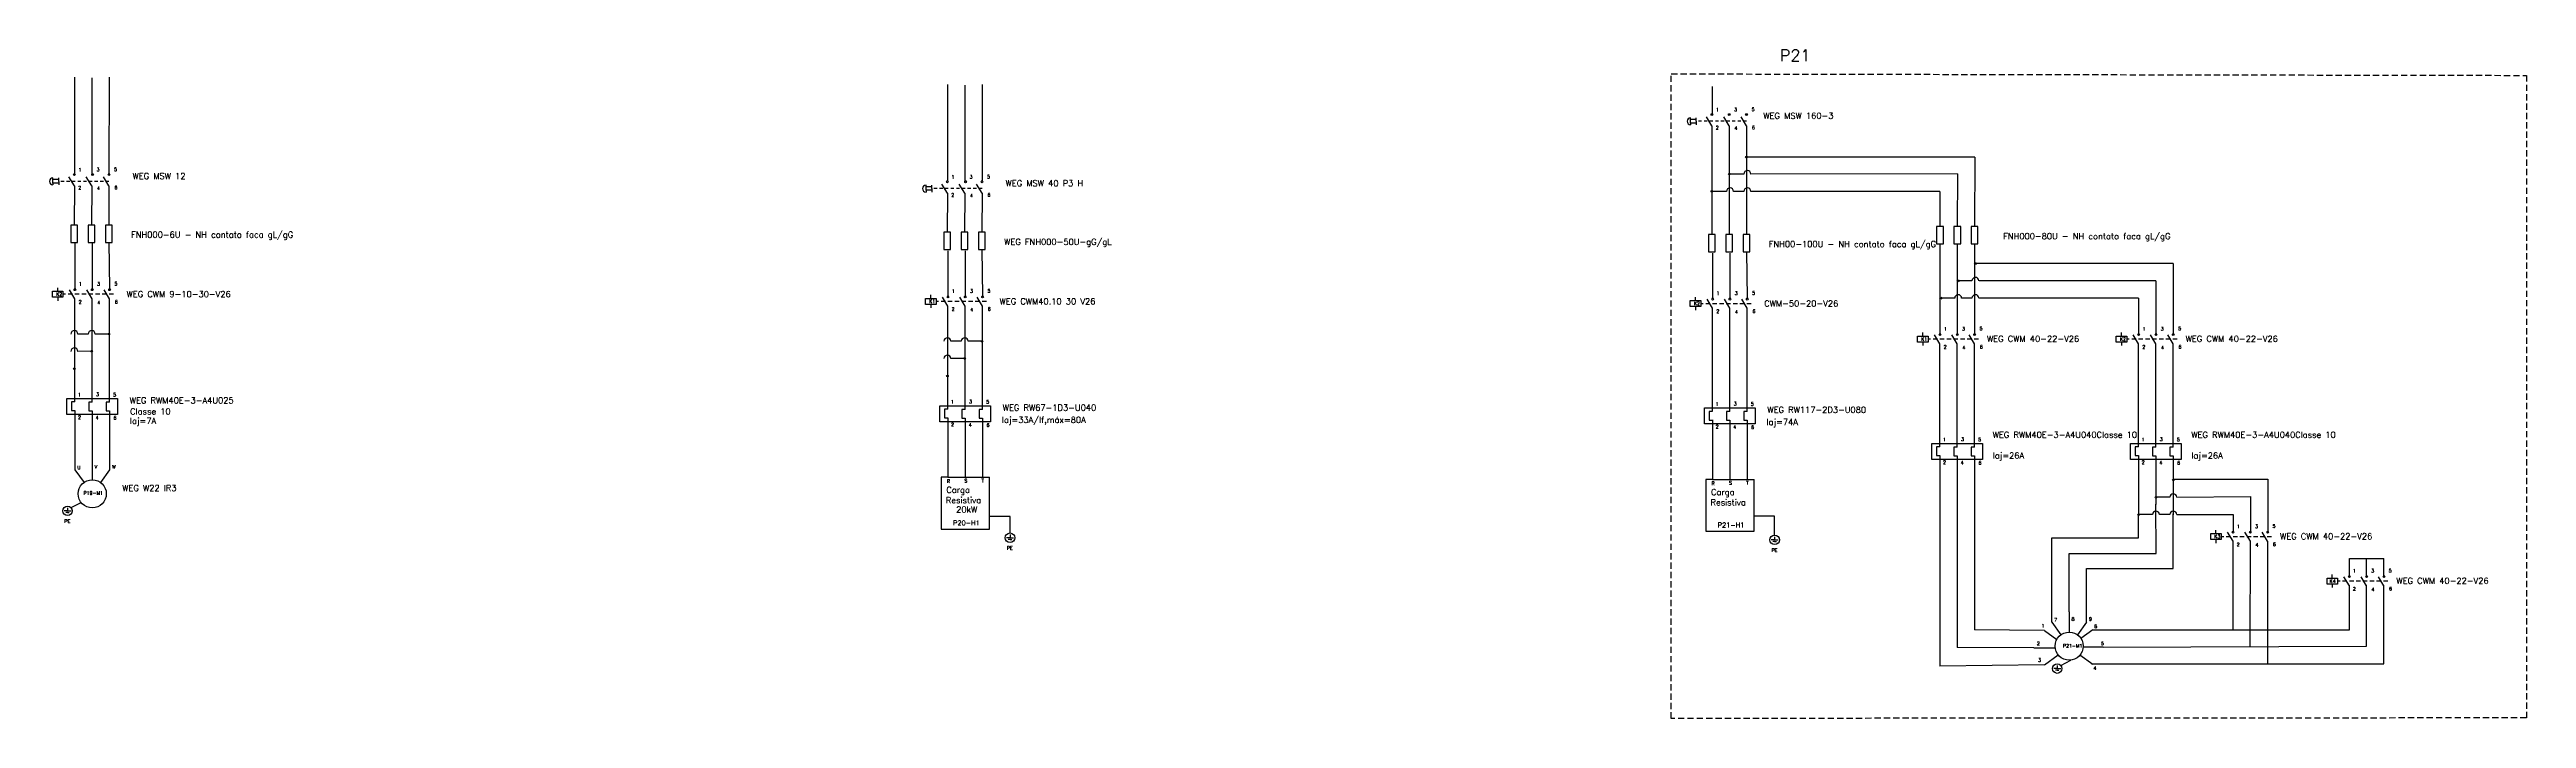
# Model space of a CAD drawing. Extents: x -646 to 641, y -554 to 322.
# Drawn here: x -143 to -43.8, y -27.8 to -1 of the extents above; entities that cross this region are included whole.
import ezdxf

# ---------------------------------------------------------------- set-up
doc = ezdxf.new("R2010")
doc.units = 0
doc.header["$MEASUREMENT"] = 0
doc.linetypes.add('DASHED2', pattern=[0.375, 0.25, -0.125])
doc.linetypes.add('HIDDEN', pattern=[0.375, 0.25, -0.125])
doc.layers.add('_COTAS', color=4, linetype='Continuous')
doc.layers.add('ELET_TRIFILAR_TEXTO', color=4, linetype='Continuous')
doc.layers.add('ELET_TRIFILAR_DESENHO', color=5, linetype='Continuous', plot=False)
doc.styles.add('ROMANS', font='romans')

# ---------------------------------------------------------------- blocks, each defined once
blk = doc.blocks.new('Contator')
at = {"layer": 'ELET_TRIFILAR_DESENHO', "linetype": 'Continuous'}
for p, q in [((150.05, 112), (150.05, 112.2)), ((150.05, 111.65), (150.05, 111.45)), ((151.04, 111.56), (150.72, 112.08)), ((150.99, 112.13), (151.09, 112.13)), ((152.04, 111.56), (151.72, 112.08)), ((151.99, 112.13), (152.09, 112.13)), ((153.04, 111.56), (152.72, 112.08)), ((152.99, 112.13), (153.09, 112.13))]:
    blk.add_line(p, q, dxfattribs=at)
at = {"layer": 'ELET_TRIFILAR_DESENHO', "linetype": 'DASHED2'}
blk.add_line((153.26, 111.82), (150.35, 111.82), dxfattribs=at)
at = {"layer": 'ELET_TRIFILAR_DESENHO', "linetype": 'Continuous'}
blk.add_lwpolyline([(149.75, 112), (150.35, 112), (150.35, 111.65), (149.75, 111.65)], close=True, dxfattribs=at)
for centre in [(151.04, 112.08), (152.04, 112.08), (153.04, 112.08)]:
    blk.add_circle(centre, 0.05, dxfattribs=at)
blk = doc.blocks.new('Rele Termico')
at = {"layer": 'ELET_TRIFILAR_DESENHO', "linetype": 'Continuous'}
for p, q in [((151.04, 108.82), (150.84, 108.82)), ((150.84, 108.82), (150.84, 108.32)), ((152.04, 108.81), (151.84, 108.81)), ((151.84, 108.81), (151.84, 108.31)), ((153.04, 108.81), (152.84, 108.81)), ((152.84, 108.81), (152.84, 108.31)), ((150.84, 108.32), (151.04, 108.32)), ((151.84, 108.31), (152.04, 108.31)), ((152.84, 108.31), (153.04, 108.31))]:
    blk.add_line(p, q, dxfattribs=at)
blk.add_lwpolyline([(150.57, 109.02), (153.49, 109.02), (153.49, 108.1), (150.57, 108.1)], close=True, dxfattribs=at)
blk = doc.blocks.new('Nome - Contatos')
at = {"layer": 'ELET_TRIFILAR_TEXTO', "linetype": 'Continuous', "char_height": 0.2, "attachment_point": 1, "style": 'ROMANS'}
for s, insert in [('2', (142.45, 123.14)), ('1', (142.46, 124.18)), ('3', (143.51, 124.19)), ('4', (143.53, 123.11)), ('5', (144.52, 124.2)), ('6', (144.54, 123.15))]:
    blk.add_mtext_dynamic_manual_height_columns(s, width=0.3117, gutter_width=1.9, heights=[0.262], dxfattribs=dict(at, insert=insert))
blk = doc.blocks.new('Nome - Termico')
at = {"layer": 'ELET_TRIFILAR_TEXTO', "linetype": 'Continuous', "char_height": 0.2, "attachment_point": 1, "style": 'ROMANS'}
for s, insert in [('1', (149.77, 110.74)), ('3', (150.82, 110.76)), ('5', (151.81, 110.74)), ('2', (149.78, 109.43)), ('4', (150.8, 109.41)), ('6', (151.83, 109.4))]:
    blk.add_mtext_dynamic_manual_height_columns(s, width=0.3117, gutter_width=1.9, heights=[0.262], dxfattribs=dict(at, insert=insert))
blk = doc.blocks.new('Fusíveis')
at = {"layer": 'ELET_TRIFILAR_DESENHO', "linetype": 'Continuous'}
for p, q in [((143.68, 121.38), (143.48, 121.38)), ((143.48, 121.38), (143.48, 120.38)), ((143.48, 120.38), (143.88, 120.38)), ((143.88, 121.38), (143.68, 121.38)), ((143.88, 120.38), (143.88, 121.38)), ((144.68, 121.38), (144.48, 121.38)), ((144.48, 121.38), (144.48, 120.38)), ((144.48, 120.38), (144.88, 120.38)), ((144.88, 121.38), (144.68, 121.38)), ((144.88, 120.38), (144.88, 121.38)), ((145.68, 121.38), (145.48, 121.38)), ((145.48, 121.38), (145.48, 120.38)), ((145.48, 120.38), (145.88, 120.38)), ((145.88, 121.38), (145.68, 121.38)), ((145.88, 120.38), (145.88, 121.38))]:
    blk.add_line(p, q, dxfattribs=at)

msp = doc.modelspace()

# ---------------------------------------------------------------- hatches: boundary and pattern name
at = {"layer": 'ELET_TRIFILAR_DESENHO', "linetype": 'Continuous'}
h = msp.add_hatch(color=256, dxfattribs=at)
h.dxf.hatch_style = 1
h.paths.add_polyline_path([(-75.668, -5.987, 1), (-75.738, -5.987, 1)])
h = msp.add_hatch(color=256, dxfattribs=at)
h.dxf.hatch_style = 1
h.paths.add_polyline_path([(-75.046, -5.307, -1), (-74.977, -5.307, -1)])
h = msp.add_hatch(color=256, dxfattribs=at)
h.dxf.hatch_style = 1
h.paths.add_polyline_path([(-76.364, -6.681, 1), (-76.434, -6.681, 1)])
h = msp.add_hatch(color=256, dxfattribs=at)
h.dxf.hatch_style = 1
h.paths.add_polyline_path([(-65.803, -9.572, 1), (-65.873, -9.572, 1)])
h = msp.add_hatch(color=256, dxfattribs=at)
h.dxf.hatch_style = 1
h.paths.add_polyline_path([(-66.497, -10.266, 1), (-66.566, -10.266, 1)])
h = msp.add_hatch(color=256, dxfattribs=at)
h.dxf.hatch_style = 1
h.paths.add_polyline_path([(-67.191, -10.96, 1), (-67.26, -10.96, 1)])
h = msp.add_hatch(color=256, dxfattribs=at)
h.dxf.hatch_style = 1
h.paths.add_polyline_path([(-140.668, -12.397, -1), (-140.599, -12.397, -1)])
h = msp.add_hatch(color=256, dxfattribs=at)
h.dxf.hatch_style = 1
h.paths.add_polyline_path([(-105.684, -12.687, -1), (-105.614, -12.687, -1)])
h = msp.add_hatch(color=256, dxfattribs=at)
h.dxf.hatch_style = 1
h.paths.add_polyline_path([(-141.986, -13.787, 1), (-142.056, -13.787, 1)])
h = msp.add_hatch(color=256, dxfattribs=at)
h.dxf.hatch_style = 1
h.paths.add_polyline_path([(-141.292, -13.085, 1), (-141.362, -13.085, 1)])
h = msp.add_hatch(color=256, dxfattribs=at)
h.dxf.hatch_style = 1
h.paths.add_polyline_path([(-106.308, -13.375, 1), (-106.377, -13.375, 1)])
h = msp.add_hatch(color=256, dxfattribs=at)
h.dxf.hatch_style = 1
h.paths.add_polyline_path([(-107.002, -14.077, 1), (-107.071, -14.077, 1)])
h = msp.add_hatch(color=256, dxfattribs=at)
h.dxf.hatch_style = 1
h.paths.add_polyline_path([(-57.876, -18.244, 1), (-57.945, -18.244, 1)])
h = msp.add_hatch(color=256, dxfattribs=at)
h.dxf.hatch_style = 1
h.paths.add_polyline_path([(-59.263, -19.631, 1), (-59.332, -19.631, 1)])
h = msp.add_hatch(color=256, dxfattribs=at)
h.dxf.hatch_style = 1
h.paths.add_polyline_path([(-58.569, -18.938, 1), (-58.639, -18.938, 1)])

# ---------------------------------------------------------------- linework, layer by layer
for p, q in [((-142.021, -2.112), (-142.021, -5.975)), ((-141.327, -2.131), (-141.327, -6.012)), ((-140.633, -2.112), (-140.634, -5.975)), ((-107.036, -2.402), (-107.037, -6.265)), ((-106.342, -2.421), (-106.343, -6.302)), ((-105.649, -2.402), (-105.649, -6.265)), ((-76.384, -2.485), (-76.384, -3.57)), ((-76.399, -4.054), (-76.621, -3.693)), ((-76.434, -3.57), (-76.364, -3.57)), ((-75.705, -4.054), (-75.927, -3.693)), ((-75.74, -3.57), (-75.67, -3.57)), ((-75.012, -4.054), (-75.233, -3.693)), ((-75.047, -3.57), (-74.977, -3.57)), ((-76.399, -4.054), (-76.399, -8.403)), ((-75.705, -4.054), (-75.705, -8.403)), ((-75.012, -4.054), (-75.012, -8.403)), ((-65.868, -5.317), (-65.873, -8.091)), ((-142.021, -6.459), (-142.243, -6.098)), ((-142.056, -5.975), (-141.986, -5.975)), ((-142.021, -6.459), (-142.026, -8.027)), ((-141.327, -6.459), (-141.549, -6.098)), ((-141.327, -6.459), (-141.332, -8.027)), ((-141.328, -5.975), (-141.258, -5.975)), ((-140.634, -6.459), (-140.855, -6.098)), ((-140.669, -5.975), (-140.599, -5.975)), ((-140.634, -6.459), (-140.639, -8.027)), ((-107.037, -6.749), (-107.258, -6.388)), ((-107.071, -6.265), (-107.001, -6.265)), ((-107.037, -6.749), (-107.042, -8.316)), ((-106.343, -6.749), (-106.564, -6.388)), ((-106.343, -6.749), (-106.348, -8.316)), ((-106.343, -6.265), (-106.273, -6.265)), ((-105.649, -6.749), (-105.871, -6.388)), ((-105.684, -6.265), (-105.614, -6.265)), ((-105.649, -6.749), (-105.654, -8.316)), ((-67.262, -6.683), (-67.26, -8.091)), ((-66.56, -5.977), (-66.566, -8.091)), ((-142.004, -8.775), (-142.004, -10.576)), ((-141.31, -8.775), (-141.31, -10.576)), ((-140.639, -8.72), (-140.617, -10.576)), ((-67.26, -8.785), (-67.26, -12.387)), ((-66.566, -8.785), (-66.566, -12.387)), ((-65.873, -8.785), (-65.873, -12.387)), ((-107.02, -9.065), (-107.02, -10.866)), ((-106.326, -9.065), (-106.326, -10.866)), ((-105.654, -9.01), (-105.632, -10.866)), ((-76.377, -9.151), (-76.377, -10.952)), ((-75.683, -9.151), (-75.683, -10.952)), ((-75.012, -9.097), (-74.99, -10.952)), ((-57.911, -9.572), (-57.911, -12.387)), ((-58.605, -10.266), (-58.605, -12.387)), ((-141.305, -15.125), (-141.305, -10.983)), ((-140.611, -15.125), (-140.611, -10.983)), ((-106.32, -15.415), (-106.32, -11.273)), ((-105.626, -15.415), (-105.626, -11.273)), ((-75.677, -15.501), (-75.677, -11.359)), ((-74.984, -15.501), (-74.984, -11.359)), ((-59.298, -10.96), (-59.298, -12.387)), ((-66.566, -16.925), (-66.566, -12.783)), ((-65.873, -16.925), (-65.873, -12.783)), ((-58.605, -16.925), (-58.605, -12.783)), ((-57.911, -16.925), (-57.911, -12.783)), ((-141.998, -15.463), (-141.998, -17.033)), ((-141.305, -15.472), (-141.305, -17.425)), ((-140.611, -15.472), (-140.611, -17.033)), ((-107.014, -15.753), (-107.014, -17.322)), ((-106.32, -15.761), (-106.32, -18.132)), ((-105.626, -15.761), (-105.626, -17.322)), ((-76.371, -15.84), (-76.371, -17.409)), ((-75.677, -15.848), (-75.677, -18.219)), ((-74.984, -15.848), (-74.984, -17.409)), ((-141.998, -17.033), (-141.998, -17.842)), ((-141.998, -17.842), (-141.635, -18.343)), ((-141.305, -17.425), (-141.305, -18.235)), ((-140.611, -17.842), (-140.974, -18.343)), ((-140.611, -17.033), (-140.611, -17.842)), ((-107.014, -17.322), (-107.014, -18.132)), ((-105.626, -17.322), (-105.626, -18.132)), ((-76.371, -17.409), (-76.371, -18.219)), ((-74.984, -17.409), (-74.984, -18.219)), ((-67.26, -17.264), (-67.26, -18.833)), ((-66.566, -17.272), (-66.566, -24.96)), ((-65.873, -17.272), (-65.873, -18.833)), ((-59.298, -17.264), (-59.298, -18.833)), ((-58.605, -17.272), (-58.605, -19.226)), ((-57.911, -17.272), (-57.911, -18.833)), ((-107.014, -18.132), (-107.291, -18.132)), ((-107.291, -18.132), (-107.291, -20.214)), ((-107.014, -18.132), (-105.626, -18.132)), ((-105.626, -18.132), (-105.349, -18.132)), ((-105.349, -20.214), (-105.349, -18.132)), ((-76.371, -18.219), (-76.649, -18.219)), ((-76.649, -18.219), (-76.649, -20.3)), ((-76.371, -18.219), (-74.984, -18.219)), ((-74.984, -18.219), (-74.706, -18.219)), ((-74.706, -20.3), (-74.706, -18.219)), ((-67.26, -18.833), (-67.26, -25.701)), ((-65.873, -18.833), (-65.873, -24.252)), ((-59.298, -18.833), (-59.298, -19.643)), ((-57.911, -18.209), (-54.128, -18.209)), ((-57.911, -18.833), (-57.911, -19.643)), ((-54.128, -18.209), (-54.128, -20.3)), ((-142.294, -19.481), (-142.434, -19.481)), ((-142.294, -19.546), (-142.364, -19.546)), ((-142.294, -19.357), (-142.294, -19.481)), ((-142.294, -19.481), (-142.155, -19.481)), ((-142.294, -19.546), (-142.225, -19.546)), ((-142.155, -19.351), (-141.75, -19.144)), ((-59.299, -20.557), (-59.298, -19.648)), ((-58.6, -21.189), (-58.605, -19.209)), ((-57.91, -21.787), (-57.91, -19.598)), ((-57.772, -18.938), (-54.822, -18.907)), ((-57.772, -19.621), (-55.516, -19.621)), ((-55.516, -19.621), (-55.516, -20.3)), ((-54.822, -18.907), (-54.822, -20.3)), ((-107.291, -20.214), (-105.349, -20.214)), ((-104.527, -20.557), (-104.667, -20.557)), ((-104.527, -20.622), (-104.597, -20.622)), ((-104.527, -20.433), (-104.527, -20.557)), ((-104.527, -20.557), (-104.388, -20.557)), ((-104.527, -20.622), (-104.457, -20.622)), ((-76.649, -20.3), (-74.706, -20.3)), ((-73.885, -20.644), (-74.024, -20.644)), ((-73.885, -20.708), (-73.954, -20.708)), ((-73.885, -20.519), (-73.885, -20.644)), ((-73.885, -20.644), (-73.745, -20.644)), ((-73.885, -20.708), (-73.815, -20.708)), ((-62.776, -23.944), (-62.776, -20.557)), ((-62.776, -20.557), (-59.299, -20.557)), ((-55.516, -24.253), (-55.516, -20.696)), ((-54.836, -24.946), (-54.822, -20.696)), ((-54.128, -25.611), (-54.128, -20.696)), ((-62.082, -23.527), (-62.082, -21.189)), ((-62.082, -21.189), (-58.6, -21.189)), ((-61.389, -23.944), (-61.389, -21.787)), ((-61.389, -21.787), (-57.91, -21.787)), ((-50.855, -24.242), (-50.855, -22.452)), ((-50.169, -24.902), (-50.161, -22.452)), ((-49.467, -25.611), (-49.467, -22.452)), ((-62.082, -23.527), (-62.082, -24.337)), ((-63.077, -24.269), (-65.873, -24.252)), ((-63.077, -24.269), (-62.577, -24.632)), ((-62.776, -23.944), (-62.413, -24.444)), ((-61.389, -23.944), (-61.752, -24.444)), ((-61.141, -24.253), (-61.61, -24.593)), ((-61.141, -24.253), (-50.855, -24.242)), ((-63.077, -25.656), (-67.26, -25.701)), ((-63.495, -24.963), (-66.566, -24.96)), ((-63.495, -24.963), (-62.642, -24.963)), ((-63.077, -25.656), (-62.522, -25.252)), ((-62.562, -25.801), (-62.701, -25.801)), ((-62.562, -25.677), (-62.562, -25.801)), ((-62.562, -25.801), (-62.422, -25.801)), ((-62.422, -25.672), (-62.017, -25.464)), ((-61.141, -25.64), (-61.656, -25.268)), ((-60.724, -24.946), (-61.521, -24.946)), ((-61.182, -25.611), (-49.467, -25.611)), ((-60.726, -24.946), (-50.169, -24.902)), ((-62.562, -25.866), (-62.631, -25.866)), ((-62.562, -25.866), (-62.492, -25.866))]:
    msp.add_line(p, q, dxfattribs=at)
at = {"layer": 'ELET_TRIFILAR_DESENHO', "color": 254, "linetype": 'Continuous', "true_color": 0xcecce6}
for p, q in [((-77.256, -3.804), (-77.256, -3.735)), ((-77.028, -3.804), (-77.256, -3.804)), ((-77.256, -3.943), (-77.256, -3.804)), ((-77.028, -3.943), (-77.256, -3.943)), ((-77.256, -3.943), (-77.256, -4.012)), ((-77.028, -3.874), (-77.028, -3.735)), ((-77.028, -3.874), (-77.028, -4.012)), ((-142.878, -6.209), (-142.878, -6.14)), ((-142.65, -6.209), (-142.878, -6.209)), ((-142.878, -6.348), (-142.878, -6.209)), ((-142.65, -6.348), (-142.878, -6.348)), ((-142.878, -6.348), (-142.878, -6.418)), ((-142.65, -6.279), (-142.65, -6.14)), ((-142.65, -6.279), (-142.65, -6.418)), ((-107.893, -6.499), (-107.893, -6.43)), ((-107.665, -6.499), (-107.893, -6.499)), ((-107.893, -6.638), (-107.893, -6.499)), ((-107.665, -6.638), (-107.893, -6.638)), ((-107.893, -6.638), (-107.893, -6.707)), ((-107.665, -6.569), (-107.665, -6.43)), ((-107.665, -6.569), (-107.665, -6.707))]:
    msp.add_line(p, q, dxfattribs=at)
at = {"layer": 'ELET_TRIFILAR_DESENHO', "color": 254, "linetype": 'DASHED2', "ltscale": 0.5, "true_color": 0xcecce6}
for p, q in [((-75.012, -3.874), (-77.028, -3.874)), ((-140.634, -6.279), (-142.65, -6.279)), ((-105.649, -6.569), (-107.665, -6.569))]:
    msp.add_line(p, q, dxfattribs=at)
at = {"layer": 'ELET_TRIFILAR_DESENHO'}
for p, q in [((-104.527, -19.71), (-105.349, -19.71)), ((-104.527, -20.367), (-104.527, -19.71)), ((-73.885, -19.696), (-74.706, -19.696)), ((-73.885, -20.453), (-73.885, -19.696))]:
    msp.add_line(p, q, dxfattribs=at)
at = {"layer": 'ELET_TRIFILAR_DESENHO', "linetype": 'HIDDEN'}
msp.add_lwpolyline([(-78.033, -1.973), (-43.757, -2.034), (-43.757, -27.776), (-78.033, -27.798)], close=True, dxfattribs=at)
at = {"layer": 'ELET_TRIFILAR_DESENHO', "linetype": 'Continuous'}
for points in [[(-65.868, -5.317), (-74.983, -5.314)], [(-75.809, -6.681), (-76.364, -6.681)], [(-75.116, -5.987), (-75.671, -5.987)], [(-75.116, -6.681), (-75.532, -6.681)], [(-66.56, -5.977), (-74.838, -5.987)], [(-67.262, -6.683), (-67.262, -6.683), (-74.838, -6.681)], [(-57.911, -9.572), (-65.835, -9.572)], [(-65.977, -10.266), (-66.532, -10.266)], [(-58.605, -10.266), (-65.696, -10.266)], [(-141.998, -15.117), (-141.998, -10.983)], [(-107.014, -15.406), (-107.014, -11.273)], [(-76.371, -15.493), (-76.371, -11.359)], [(-66.67, -10.96), (-67.225, -10.96)], [(-65.977, -10.96), (-66.393, -10.96)], [(-59.298, -10.96), (-59.298, -10.96), (-65.696, -10.96)], [(-141.464, -12.397), (-141.88, -12.397)], [(-140.668, -12.397), (-141.186, -12.397)], [(-106.479, -12.687), (-106.896, -12.687)], [(-105.684, -12.687), (-106.202, -12.687)], [(-67.26, -16.917), (-67.26, -12.783)], [(-59.298, -16.917), (-59.298, -12.783)], [(-141.327, -13.085), (-141.88, -13.091)], [(-106.343, -13.375), (-106.896, -13.381)], [(-58.743, -19.631), (-59.298, -19.631)], [(-58.049, -18.938), (-58.604, -18.938)], [(-58.049, -19.631), (-58.465, -19.631)], [(-50.855, -22.081), (-50.855, -21.387), (-49.467, -21.387)], [(-50.161, -22.081), (-50.161, -21.387)], [(-49.467, -22.081), (-49.467, -21.387)]]:
    msp.add_lwpolyline(points, dxfattribs=at)
for centre, radius in [((-76.399, -3.605), 0.0347), ((-75.705, -3.605), 0.0347), ((-75.012, -3.605), 0.0347), ((-75.703, -5.987), 0.0347), ((-75.012, -5.307), 0.0347), ((-142.021, -6.01), 0.0347), ((-141.293, -6.01), 0.0347), ((-140.634, -6.01), 0.0347), ((-107.037, -6.3), 0.0347), ((-106.308, -6.3), 0.0347), ((-105.649, -6.3), 0.0347), ((-76.399, -6.681), 0.0347), ((-65.838, -9.572), 0.0347), ((-66.532, -10.266), 0.0347), ((-67.225, -10.96), 0.0347), ((-140.633, -12.397), 0.0347), ((-105.649, -12.687), 0.0347), ((-142.021, -13.787), 0.0347), ((-141.327, -13.085), 0.0347), ((-106.343, -13.375), 0.0347), ((-107.036, -14.077), 0.0347), ((-141.305, -18.798), 0.563), ((-57.91, -18.244), 0.0347), ((-142.294, -19.481), 0.19), ((-59.298, -19.631), 0.0347), ((-58.604, -18.938), 0.0347), ((-104.527, -20.557), 0.19), ((-73.885, -20.644), 0.19), ((-62.082, -24.9), 0.563), ((-62.562, -25.801), 0.19)]:
    msp.add_circle(centre, radius, dxfattribs=at)
at = {"layer": 'ELET_TRIFILAR_DESENHO', "color": 254, "linetype": 'Continuous', "true_color": 0xcecce6}
for centre in [(-77.256, -3.874), (-142.878, -6.279), (-107.893, -6.569)]:
    msp.add_arc(centre, 0.139, 90, 270, dxfattribs=at)
at = {"layer": 'ELET_TRIFILAR_DESENHO', "linetype": 'Continuous'}
for centre in [(-74.977, -5.987), (-75.671, -6.681), (-74.977, -6.681), (-66.532, -10.96), (-65.838, -10.266), (-65.838, -10.96), (-142.019, -12.397), (-141.325, -12.397), (-107.034, -12.687), (-106.341, -12.687), (-142.019, -13.091), (-107.034, -13.381), (-57.91, -18.938), (-58.604, -19.631), (-57.91, -19.631)]:
    msp.add_arc(centre, 0.139, 0, 180, dxfattribs=at)

# ---------------------------------------------------------------- block references
at = {"layer": '_COTAS', "linetype": 'Continuous', "xscale": 0.6937052159222342, "yscale": 0.6937052159222342, "zscale": 0.6937052159222342}
for name, p in [('Nome - Contatos', (-175.063, -89.484)), ('Nome - Contatos', (-240.685, -91.889)), ('Nome - Contatos', (-205.7, -92.179)), ('Nome - Contatos', (-240.669, -96.467)), ('Nome - Contatos', (-205.685, -96.756)), ('Nome - Contatos', (-175.042, -96.843)), ('Nome - Contatos', (-165.931, -98.267)), ('Nome - Contatos', (-157.969, -98.267)), ('Nome - Termico', (-245.779, -91.576)), ('Nome - Termico', (-210.794, -91.866)), ('Nome - Termico', (-180.152, -91.953)), ('Nome - Termico', (-171.041, -93.377)), ('Nome - Termico', (-163.079, -93.377)), ('Nome - Contatos', (-154.187, -106.18)), ('Nome - Contatos', (-149.534, -107.961))]:
    msp.add_blockref(name, p, dxfattribs=at)
at = {"layer": 'ELET_TRIFILAR_DESENHO', "linetype": 'Continuous', "xscale": 0.6937052159222342, "yscale": 0.6937052159222342, "zscale": 0.6937052159222342}
for name, p in [('Fusíveis', (-241.7, -92.231)), ('Fusíveis', (-206.716, -92.521)), ('Fusíveis', (-176.073, -92.607)), ('Fusíveis', (-166.934, -92.295)), ('Contator', (-246.776, -88.374)), ('Contator', (-211.791, -88.664)), ('Contator', (-181.148, -88.75)), ('Contator', (-172.037, -90.174)), ('Contator', (-164.076, -90.174)), ('Rele Termico', (-246.776, -90.607)), ('Rele Termico', (-211.791, -90.897)), ('Rele Termico', (-181.148, -90.984)), ('Rele Termico', (-172.037, -92.408)), ('Rele Termico', (-164.076, -92.408)), ('Contator', (-160.293, -98.087)), ('Contator', (-155.632, -99.868))]:
    msp.add_blockref(name, p, dxfattribs=at)

# ---------------------------------------------------------------- texts
at = {"layer": 'ELET_TRIFILAR_TEXTO', "style": 'ROMANS'}
for s, height, p in [('P21', 0.4686, (-73.675, -1.468)), ('WEG MSW 160-3 ', 0.2428, (-74.337, -3.773)), ('WEG MSW 12', 0.2428, (-139.691, -6.189)), ('WEG MSW 40 P3 H', 0.2428, (-104.706, -6.479)), ('FNH000-6U - NH contato faca gL/gG ', 0.2428, (-139.746, -8.536)), ('WEG FNH000-50U-gG/gL      ', 0.2428, (-104.761, -8.826)), ('FNH00-100U - NH contato faca gL/gG ', 0.2428, (-74.119, -8.913)), ('FNH000-80U - NH contato faca gL/gG ', 0.2428, (-64.724, -8.598)), ('WEG CWM 9-10-30-V26', 0.2428, (-139.929, -10.919)), ('WEG CWM40.10 30 V26', 0.2428, (-104.945, -11.209)), ('CWM-50-20-V26', 0.2428, (-74.302, -11.295)), ('WEG CWM 40-22-V26 ', 0.2428, (-65.375, -12.709)), ('WEG CWM 40-22-V26 ', 0.2428, (-57.414, -12.709)), ('WEG RWM40E-3-A4U025', 0.2428, (-139.802, -15.177)), ('Classe 10', 0.2428, (-139.786, -15.619)), ('Iaj=7A', 0.2428, (-139.795, -16)), ('Iaj=33A/If,máx=80A', 0.2428, (-104.852, -15.956)), ('WEG RW67-1D3-U040', 0.2428, (-104.818, -15.467)), ('Iaj=74A', 0.2428, (-74.21, -16.043)), ('WEG RW117-2D3-U080', 0.2428, (-74.175, -15.553)), ('Iaj=26A', 0.2428, (-65.147, -17.387)), ('Iaj=26A', 0.2428, (-57.186, -17.387)), ('WEG W22 IR3', 0.2428, (-140.103, -18.689)), ('Carga ', 0.2428, (-107.079, -18.763)), ('Carga ', 0.2428, (-76.436, -18.85)), ('Resistiva', 0.2428, (-107.096, -19.176)), ('20kW', 0.2428, (-106.683, -19.548)), ('Resistiva', 0.2428, (-76.453, -19.262)), ('P20-H1', 0.1944, (-106.811, -20.059)), ('P21-H1', 0.1944, (-76.169, -20.145)), ('WEG CWM 40-22-V26 ', 0.2428, (-53.631, -20.622)), ('WEG CWM 40-22-V26 ', 0.2428, (-48.968, -22.405))]:
    msp.add_text(s, height=height, dxfattribs=at).set_placement(p)
at = {"layer": 'ELET_TRIFILAR_TEXTO', "linetype": 'Continuous', "attachment_point": 1, "style": 'ROMANS'}
for s, width, heights, insert, char_height in [('K2', 0.3931, [0.33], (-142.753, -10.728), 0.1387), ('K1', 0.3931, [0.33], (-107.769, -11.018), 0.1387), ('K2', 0.3931, [0.33], (-77.126, -11.105), 0.1387), ('K1', 0.3931, [0.33], (-68.015, -12.529), 0.1387), ('K2', 0.3931, [0.33], (-60.053, -12.529), 0.1387), ('U', 0.3931, [0.33], (-141.905, -17.673), 0.139), ('V', 0.3931, [0.33], (-141.211, -17.644), 0.139), ('W', 0.3931, [0.33], (-140.508, -17.644), 0.139), ('P19-M1', 1.14165, [0.484], (-141.654, -18.698), 0.1387), ('R', 0.3931, [0.33], (-107.054, -18.219), 0.139), ('S', 0.3931, [0.33], (-106.357, -18.202), 0.139), ('T', 0.3931, [0.33], (-105.669, -18.2), 0.139), ('R', 0.3931, [0.33], (-76.412, -18.306), 0.139), ('S', 0.3931, [0.33], (-75.714, -18.288), 0.139), ('T', 0.3931, [0.33], (-75.027, -18.286), 0.139), ('PE', 0.3931, [0.33], (-142.422, -19.823), 0.1387), ('K3', 0.3931, [0.33], (-56.271, -20.441), 0.1387), ('PE', 0.3931, [0.33], (-104.655, -20.899), 0.1387), ('PE', 0.3931, [0.33], (-74.012, -20.986), 0.1387), ('K4', 0.3931, [0.33], (-51.645, -22.228), 0.1387), ('7', 0.3931, [0.33], (-62.683, -23.775), 0.139), ('8', 0.3931, [0.33], (-61.989, -23.746), 0.139), ('9', 0.3931, [0.33], (-61.286, -23.746), 0.139), ('2', 0.3931, [0.33], (-63.378, -24.725), 0.139), ('1', 0.3931, [0.33], (-63.184, -24.017), 0.139), ('6', 0.3931, [0.33], (-61.08, -24.04), 0.139), ('5', 0.3931, [0.33], (-60.809, -24.722), 0.139), ('\\pxt1;3', 0.3931, [0.33], (-63.329, -25.384), 0.1387), ('P21-M1', 1.14165, [0.484], (-62.331, -24.821), 0.1387), ('4', 0.3931, [0.33], (-61.111, -25.715), 0.139)]:
    msp.add_mtext_dynamic_manual_height_columns(s, width=width, gutter_width=2.398, heights=heights, dxfattribs=dict(at, insert=insert, char_height=char_height))
at = {"layer": 'ELET_TRIFILAR_TEXTO', "linetype": 'Continuous', "char_height": 0.2428, "width": 5.79127, "attachment_point": 1, "style": 'ROMANS'}
for insert in [(-65.147, -16.31), (-57.186, -16.31)]:
    msp.add_mtext('WEG RWM40E-3-A4U040Classe 10   ', dxfattribs=dict(at, insert=insert))

doc.saveas('drawing.dxf')
